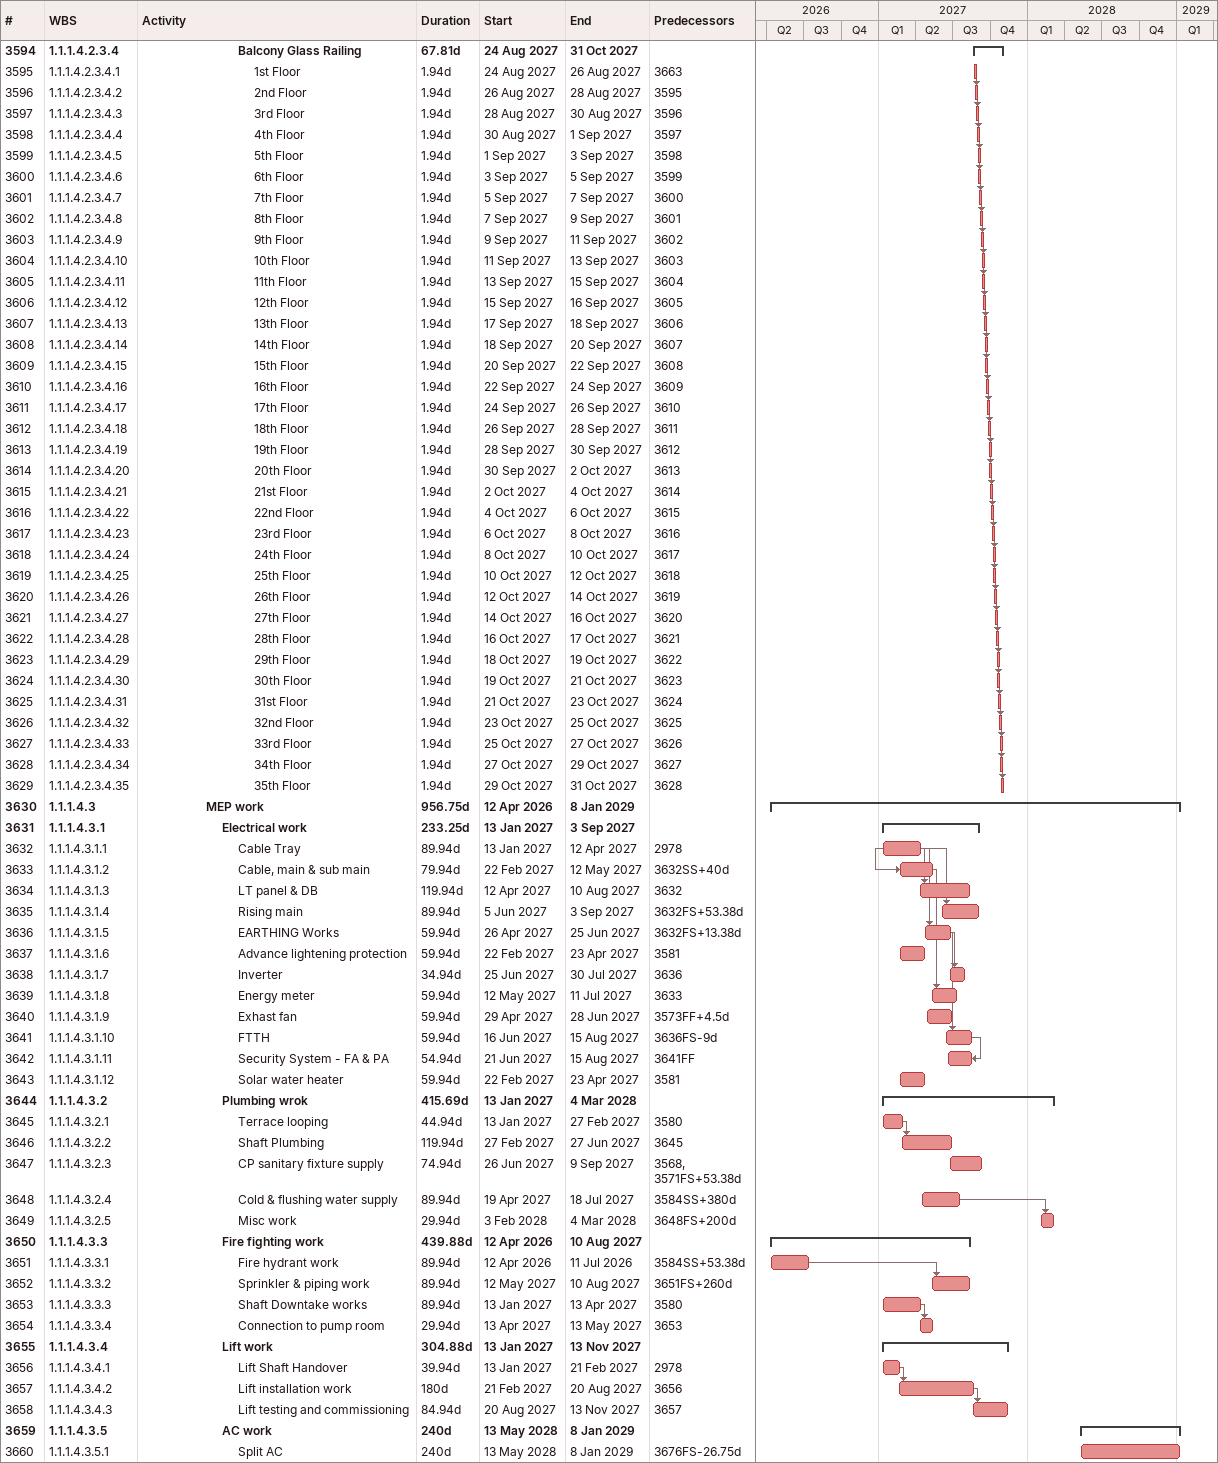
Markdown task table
| ID | WBS | Task | Duration | Start | Finish | Predecessors |
|---|---|---|---|---|---|---|
| 3594 | 1.1.1.4.2.3.4 | **Balcony Glass Railing** | 67.81d | 2027-08-24 | 2027-10-31 |  |
| 3595 | 1.1.1.4.2.3.4.1 | 1st Floor | 1.94d | 2027-08-24 | 2027-08-26 | 3663 |
| 3596 | 1.1.1.4.2.3.4.2 | 2nd Floor | 1.94d | 2027-08-26 | 2027-08-28 | 3595 |
| 3597 | 1.1.1.4.2.3.4.3 | 3rd Floor | 1.94d | 2027-08-28 | 2027-08-30 | 3596 |
| 3598 | 1.1.1.4.2.3.4.4 | 4th Floor | 1.94d | 2027-08-30 | 2027-09-01 | 3597 |
| 3599 | 1.1.1.4.2.3.4.5 | 5th Floor | 1.94d | 2027-09-01 | 2027-09-03 | 3598 |
| 3600 | 1.1.1.4.2.3.4.6 | 6th Floor | 1.94d | 2027-09-03 | 2027-09-05 | 3599 |
| 3601 | 1.1.1.4.2.3.4.7 | 7th Floor | 1.94d | 2027-09-05 | 2027-09-07 | 3600 |
| 3602 | 1.1.1.4.2.3.4.8 | 8th Floor | 1.94d | 2027-09-07 | 2027-09-09 | 3601 |
| 3603 | 1.1.1.4.2.3.4.9 | 9th Floor | 1.94d | 2027-09-09 | 2027-09-11 | 3602 |
| 3604 | 1.1.1.4.2.3.4.10 | 10th Floor | 1.94d | 2027-09-11 | 2027-09-13 | 3603 |
| 3605 | 1.1.1.4.2.3.4.11 | 11th Floor | 1.94d | 2027-09-13 | 2027-09-15 | 3604 |
| 3606 | 1.1.1.4.2.3.4.12 | 12th Floor | 1.94d | 2027-09-15 | 2027-09-16 | 3605 |
| 3607 | 1.1.1.4.2.3.4.13 | 13th Floor | 1.94d | 2027-09-17 | 2027-09-18 | 3606 |
| 3608 | 1.1.1.4.2.3.4.14 | 14th Floor | 1.94d | 2027-09-18 | 2027-09-20 | 3607 |
| 3609 | 1.1.1.4.2.3.4.15 | 15th Floor | 1.94d | 2027-09-20 | 2027-09-22 | 3608 |
| 3610 | 1.1.1.4.2.3.4.16 | 16th Floor | 1.94d | 2027-09-22 | 2027-09-24 | 3609 |
| 3611 | 1.1.1.4.2.3.4.17 | 17th Floor | 1.94d | 2027-09-24 | 2027-09-26 | 3610 |
| 3612 | 1.1.1.4.2.3.4.18 | 18th Floor | 1.94d | 2027-09-26 | 2027-09-28 | 3611 |
| 3613 | 1.1.1.4.2.3.4.19 | 19th Floor | 1.94d | 2027-09-28 | 2027-09-30 | 3612 |
| 3614 | 1.1.1.4.2.3.4.20 | 20th Floor | 1.94d | 2027-09-30 | 2027-10-02 | 3613 |
| 3615 | 1.1.1.4.2.3.4.21 | 21st Floor | 1.94d | 2027-10-02 | 2027-10-04 | 3614 |
| 3616 | 1.1.1.4.2.3.4.22 | 22nd Floor | 1.94d | 2027-10-04 | 2027-10-06 | 3615 |
| 3617 | 1.1.1.4.2.3.4.23 | 23rd Floor | 1.94d | 2027-10-06 | 2027-10-08 | 3616 |
| 3618 | 1.1.1.4.2.3.4.24 | 24th Floor | 1.94d | 2027-10-08 | 2027-10-10 | 3617 |
| 3619 | 1.1.1.4.2.3.4.25 | 25th Floor | 1.94d | 2027-10-10 | 2027-10-12 | 3618 |
| 3620 | 1.1.1.4.2.3.4.26 | 26th Floor | 1.94d | 2027-10-12 | 2027-10-14 | 3619 |
| 3621 | 1.1.1.4.2.3.4.27 | 27th Floor | 1.94d | 2027-10-14 | 2027-10-16 | 3620 |
| 3622 | 1.1.1.4.2.3.4.28 | 28th Floor | 1.94d | 2027-10-16 | 2027-10-17 | 3621 |
| 3623 | 1.1.1.4.2.3.4.29 | 29th Floor | 1.94d | 2027-10-18 | 2027-10-19 | 3622 |
| 3624 | 1.1.1.4.2.3.4.30 | 30th Floor | 1.94d | 2027-10-19 | 2027-10-21 | 3623 |
| 3625 | 1.1.1.4.2.3.4.31 | 31st Floor | 1.94d | 2027-10-21 | 2027-10-23 | 3624 |
| 3626 | 1.1.1.4.2.3.4.32 | 32nd Floor | 1.94d | 2027-10-23 | 2027-10-25 | 3625 |
| 3627 | 1.1.1.4.2.3.4.33 | 33rd Floor | 1.94d | 2027-10-25 | 2027-10-27 | 3626 |
| 3628 | 1.1.1.4.2.3.4.34 | 34th Floor | 1.94d | 2027-10-27 | 2027-10-29 | 3627 |
| 3629 | 1.1.1.4.2.3.4.35 | 35th Floor | 1.94d | 2027-10-29 | 2027-10-31 | 3628 |
| 3630 | 1.1.1.4.3 | **MEP work** | 956.75d | 2026-04-12 | 2029-01-08 |  |
| 3631 | 1.1.1.4.3.1 | **Electrical work** | 233.25d | 2027-01-13 | 2027-09-03 |  |
| 3632 | 1.1.1.4.3.1.1 | Cable Tray | 89.94d | 2027-01-13 | 2027-04-12 | 2978 |
| 3633 | 1.1.1.4.3.1.2 | Cable, main & sub main | 79.94d | 2027-02-22 | 2027-05-12 | 3632SS+40d |
| 3634 | 1.1.1.4.3.1.3 | LT panel & DB | 119.94d | 2027-04-12 | 2027-08-10 | 3632 |
| 3635 | 1.1.1.4.3.1.4 | Rising main | 89.94d | 2027-06-05 | 2027-09-03 | 3632FS+53.38d |
| 3636 | 1.1.1.4.3.1.5 | EARTHING Works | 59.94d | 2027-04-26 | 2027-06-25 | 3632FS+13.38d |
| 3637 | 1.1.1.4.3.1.6 | Advance lightening protection | 59.94d | 2027-02-22 | 2027-04-23 | 3581 |
| 3638 | 1.1.1.4.3.1.7 | Inverter | 34.94d | 2027-06-25 | 2027-07-30 | 3636 |
| 3639 | 1.1.1.4.3.1.8 | Energy meter | 59.94d | 2027-05-12 | 2027-07-11 | 3633 |
| 3640 | 1.1.1.4.3.1.9 | Exhast fan | 59.94d | 2027-04-29 | 2027-06-28 | 3573FF+4.5d |
| 3641 | 1.1.1.4.3.1.10 | FTTH | 59.94d | 2027-06-16 | 2027-08-15 | 3636FS-9d |
| 3642 | 1.1.1.4.3.1.11 | Security System - FA & PA | 54.94d | 2027-06-21 | 2027-08-15 | 3641FF |
| 3643 | 1.1.1.4.3.1.12 | Solar water heater | 59.94d | 2027-02-22 | 2027-04-23 | 3581 |
| 3644 | 1.1.1.4.3.2 | **Plumbing wrok** | 415.69d | 2027-01-13 | 2028-03-04 |  |
| 3645 | 1.1.1.4.3.2.1 | Terrace looping | 44.94d | 2027-01-13 | 2027-02-27 | 3580 |
| 3646 | 1.1.1.4.3.2.2 | Shaft Plumbing | 119.94d | 2027-02-27 | 2027-06-27 | 3645 |
| 3647 | 1.1.1.4.3.2.3 | CP sanitary fixture supply | 74.94d | 2027-06-26 | 2027-09-09 | 3568, 3571FS+53.38d |
| 3648 | 1.1.1.4.3.2.4 | Cold & flushing water supply | 89.94d | 2027-04-19 | 2027-07-18 | 3584SS+380d |
| 3649 | 1.1.1.4.3.2.5 | Misc work | 29.94d | 2028-02-03 | 2028-03-04 | 3648FS+200d |
| 3650 | 1.1.1.4.3.3 | **Fire fighting work** | 439.88d | 2026-04-12 | 2027-08-10 |  |
| 3651 | 1.1.1.4.3.3.1 | Fire hydrant work | 89.94d | 2026-04-12 | 2026-07-11 | 3584SS+53.38d |
| 3652 | 1.1.1.4.3.3.2 | Sprinkler & piping work | 89.94d | 2027-05-12 | 2027-08-10 | 3651FS+260d |
| 3653 | 1.1.1.4.3.3.3 | Shaft Downtake works | 89.94d | 2027-01-13 | 2027-04-13 | 3580 |
| 3654 | 1.1.1.4.3.3.4 | Connection to pump room | 29.94d | 2027-04-13 | 2027-05-13 | 3653 |
| 3655 | 1.1.1.4.3.4 | **Lift work** | 304.88d | 2027-01-13 | 2027-11-13 |  |
| 3656 | 1.1.1.4.3.4.1 | Lift Shaft Handover | 39.94d | 2027-01-13 | 2027-02-21 | 2978 |
| 3657 | 1.1.1.4.3.4.2 | Lift installation work | 180d | 2027-02-21 | 2027-08-20 | 3656 |
| 3658 | 1.1.1.4.3.4.3 | Lift testing and commissioning | 84.94d | 2027-08-20 | 2027-11-13 | 3657 |
| 3659 | 1.1.1.4.3.5 | **AC work** | 240d | 2028-05-13 | 2029-01-08 |  |
| 3660 | 1.1.1.4.3.5.1 | Split AC | 240d | 2028-05-13 | 2029-01-08 | 3676FS-26.75d |
